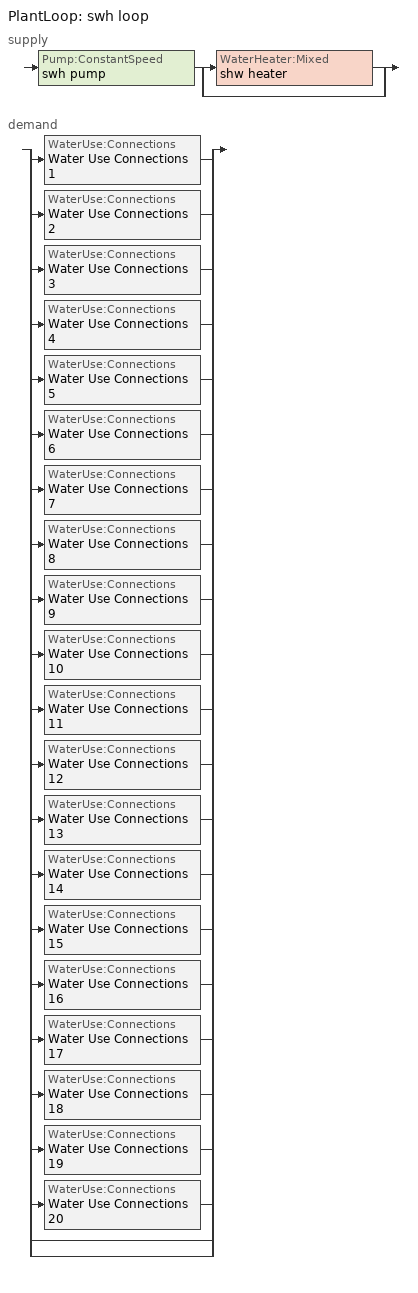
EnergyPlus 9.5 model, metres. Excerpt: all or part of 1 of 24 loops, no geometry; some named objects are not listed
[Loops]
PlantLoop 'swh loop'
 supply: Pump:ConstantSpeed 'swh pump' > split
  | WaterHeater:Mixed 'shw heater'
  | bypass
 demand: split
  | WaterUse:Connections 'Water Use Connections 1'
  | WaterUse:Connections 'Water Use Connections 2'
  | WaterUse:Connections 'Water Use Connections 3'
  | WaterUse:Connections 'Water Use Connections 4'
  | WaterUse:Connections 'Water Use Connections 5'
  | WaterUse:Connections 'Water Use Connections 6'
  | WaterUse:Connections 'Water Use Connections 7'
  | WaterUse:Connections 'Water Use Connections 8'
  | WaterUse:Connections 'Water Use Connections 9'
  | WaterUse:Connections 'Water Use Connections 10'
  | WaterUse:Connections 'Water Use Connections 11'
  | WaterUse:Connections 'Water Use Connections 12'
  | WaterUse:Connections 'Water Use Connections 13'
  | WaterUse:Connections 'Water Use Connections 14'
  | WaterUse:Connections 'Water Use Connections 15'
  | WaterUse:Connections 'Water Use Connections 16'
  | WaterUse:Connections 'Water Use Connections 17'
  | WaterUse:Connections 'Water Use Connections 18'
  | WaterUse:Connections 'Water Use Connections 19'
  | WaterUse:Connections 'Water Use Connections 20'
  | bypass
  | bypass
[SetpointManager:Scheduled]
Setpoint Manager Scheduled 2: Temperature, swh setpoint temp, Node 432
[PlantLoop]
swh loop: Water, , swh loop Operation Schemes, Node 432, 100, 0, Autosize, 0, Autocalculate, Node 431, Node 432, swh loop Supply Branches, swh loop Supply Connector List, Node 434, Node 435, swh loop Demand Branches, swh loop Demand Connector List, Optimal, swh loop high-T off list, SingleSetpoint
[Sizing:Plant]
swh loop: heating, 60, 5, NonCoincident, 1, None
[Pump:ConstantSpeed]
swh pump: Node 431, Node 440, Autosize, 179352, Autosize, 0.85, 0, Intermittent, , , , , , , PowerPerFlowPerPressure, 348701.1, 1.28205, General
[PlantEquipmentOperationSchemes]
swh loop Operation Schemes: PlantEquipmentOperation:HeatingLoad, swh loop Heating Operation Scheme, Always On Discrete
[PlantEquipmentList]
swh loop Heating Equipment List: WaterHeater:Mixed, shw heater
[PlantEquipmentOperation:HeatingLoad]
swh loop Heating Operation Scheme: 0, 1000000000, swh loop Heating Equipment List
[WaterHeater:Mixed]
shw heater: 0.7571, swh setpoint temp, 2, 82.2222, Cycle, 845000, 0, 0, 0, NaturalGas, 0.78, , 20, NaturalGas, 0.8, 0, NaturalGas, 0, SCHEDULE, swh heater ambient temp, , , 6, 1, 6, 1, , , , Node 433, Node 437, 1, , , 1, Autosize, Autosize, 1.5, IndirectHeatPrimarySetpoint, , General
[WaterUse:Connections]
Water Use Connections 1: Node 436, Node 442, , , , , , , , Water Use Equipment 1
Water Use Connections 2: Node 443, Node 444, , , , , , , , Water Use Equipment 2
Water Use Connections 3: Node 445, Node 446, , , , , , , , Water Use Equipment 3
Water Use Connections 4: Node 447, Node 448, , , , , , , , Water Use Equipment 4
Water Use Connections 5: Node 449, Node 450, , , , , , , , Water Use Equipment 5
Water Use Connections 6: Node 451, Node 452, , , , , , , , Water Use Equipment 6
Water Use Connections 7: Node 453, Node 454, , , , , , , , Water Use Equipment 7
Water Use Connections 8: Node 455, Node 456, , , , , , , , Water Use Equipment 8
Water Use Connections 9: Node 457, Node 458, , , , , , , , Water Use Equipment 9
Water Use Connections 10: Node 459, Node 460, , , , , , , , Water Use Equipment 10
Water Use Connections 11: Node 461, Node 462, , , , , , , , Water Use Equipment 11
Water Use Connections 12: Node 463, Node 464, , , , , , , , Water Use Equipment 12
Water Use Connections 13: Node 465, Node 466, , , , , , , , Water Use Equipment 13
Water Use Connections 14: Node 467, Node 468, , , , , , , , Water Use Equipment 14
Water Use Connections 15: Node 469, Node 470, , , , , , , , Water Use Equipment 15
Water Use Connections 16: Node 471, Node 472, , , , , , , , Water Use Equipment 16
Water Use Connections 17: Node 473, Node 474, , , , , , , , Water Use Equipment 17
Water Use Connections 18: Node 475, Node 476, , , , , , , , Water Use Equipment 18
Water Use Connections 19: Node 477, Node 478, , , , , , , , Water Use Equipment 19
Water Use Connections 20: Node 479, Node 480, , , , , , , , Water Use Equipment 20
[WaterUse:Equipment]
Water Use Equipment 1: General, 2.41253e-05, basement water use year, swh target temp 43.3, , , S1 basement core, swh equipment sensible, swh equipment latent
Water Use Equipment 2: General, 2.41253e-05, office water use year, swh target temp 43.3 1, , , S2 office core, swh equipment sensible, swh equipment latent
Water Use Equipment 3: General, 2.41253e-05, office water use year, swh target temp 43.3 2, , , S3 office core, swh equipment sensible, swh equipment latent
Water Use Equipment 4: General, 2.41253e-05, office water use year, swh target temp 43.3 3, , , S4 office core, swh equipment sensible, swh equipment latent
Water Use Equipment 5: General, 2.41253e-05, office water use year, swh target temp 43.3 4, , , S5 office core, swh equipment sensible, swh equipment latent
Water Use Equipment 6: General, 2.41253e-05, office water use year, swh target temp 43.3 5, , , S6 office core, swh equipment sensible, swh equipment latent
Water Use Equipment 7: General, 2.41253e-05, office water use year, swh target temp 43.3 6, , , S7 office core, swh equipment sensible, swh equipment latent
Water Use Equipment 8: General, 2.41253e-05, office water use year, swh target temp 43.3 7, , , S8 office core, swh equipment sensible, swh equipment latent
Water Use Equipment 9: General, 2.41253e-05, office water use year, swh target temp 43.3 8, , , S9 office core, swh equipment sensible, swh equipment latent
Water Use Equipment 10: General, 2.41253e-05, office water use year, swh target temp 43.3 9, , , S10 office core, swh equipment sensible, swh equipment latent
Water Use Equipment 11: General, 2.41253e-05, office water use year, swh target temp 43.3 10, , , S11 office core, swh equipment sensible, swh equipment latent
Water Use Equipment 12: General, 2.41253e-05, office water use year, swh target temp 43.3 11, , , S12 office core, swh equipment sensible, swh equipment latent
Water Use Equipment 13: General, 2.41253e-05, office water use year, swh target temp 43.3 12, , , S13 office core, swh equipment sensible, swh equipment latent
Water Use Equipment 14: General, 2.41253e-05, office water use year, swh target temp 43.3 13, , , S14 office core, swh equipment sensible, swh equipment latent
Water Use Equipment 15: General, 2.41253e-05, office water use year, swh target temp 43.3 14, , , S15 office core, swh equipment sensible, swh equipment latent
Water Use Equipment 16: General, 2.41253e-05, office water use year, swh target temp 43.3 15, , , S16 office core, swh equipment sensible, swh equipment latent
Water Use Equipment 17: General, 2.41253e-05, office water use year, swh target temp 43.3 16, , , S17 office core, swh equipment sensible, swh equipment latent
Water Use Equipment 18: General, 2.41253e-05, office water use year, swh target temp 43.3 17, , , S18 office core, swh equipment sensible, swh equipment latent
Water Use Equipment 19: General, 2.41253e-05, office water use year, swh target temp 43.3 18, , , S19 office core, swh equipment sensible, swh equipment latent
Water Use Equipment 20: General, 2.41253e-05, office water use year, swh target temp 43.3 19, , , S20 office core, swh equipment sensible, swh equipment latent
[AvailabilityManager:HighTemperatureTurnOff]
swh loop high-T off: Node 432, 100
[Schedule:Year]
basement water use year: fractional, basement water use week 0, 1, 1, 12, 31
office water use year: fractional, office water use week 0, 1, 1, 12, 31
[Schedule:Week:Daily]
basement water use week 0: basement water use week 0 Sunday, basement water use week 0 Wednesday, basement water use week 0 Wednesday, basement water use week 0 Wednesday, basement water use week 0 Thursday, basement water use week 0 Friday, basement water use week 0 Saturday, basement water use week 0 Holiday, basement water use week 0 Summer design, basement water use week 0 Winter design, basement water use week 0 Holiday, basement water use week 0 Holiday
office water use week 0: office water use week 0 Sunday, office water use week 0 Wednesday, office water use week 0 Wednesday, office water use week 0 Wednesday, office water use week 0 Thursday, office water use week 0 Friday, office water use week 0 Saturday, office water use week 0 Holiday, office water use week 0 Summer design, office water use week 0 Winter design, office water use week 0 Holiday, office water use week 0 Holiday
[Schedule:Day:Interval]
basement water use week 0 Friday; basement water use week 0 Thursday; basement water use week 0 Wednesday; office water use week 0 Friday; office water use week 0 Thursday; office water use week 0 Wednesday: fractional, No, 01:00, 0.05, 02:00, 0.05, 03:00, 0.05, 04:00, 0.05, 05:00, 0.05, 06:00, 0.08, 07:00, 0.07, 08:00, 0.19, 09:00, 0.35, 10:00, 0.38, 11:00, 0.39, 12:00, 0.47, 13:00, 0.57, 14:00, 0.54, 15:00, 0.34, 16:00, 0.33, 17:00, 0.44, 18:00, 0.26, 19:00, 0.21, 20:00, 0.15, 21:00, 0.17, 22:00, 0.08, 23:00, 0.05, 24:00, 0.05
basement water use week 0 Holiday; basement water use week 0 Sunday; office water use week 0 Holiday; office water use week 0 Sunday: fractional, No, 01:00, 0.04, 02:00, 0.04, 03:00, 0.04, 04:00, 0.04, 05:00, 0.04, 06:00, 0.07, 07:00, 0.04, 08:00, 0.04, 09:00, 0.04, 10:00, 0.04, 11:00, 0.04, 12:00, 0.06, 13:00, 0.06, 14:00, 0.09, 15:00, 0.06, 16:00, 0.04, 17:00, 0.04, 18:00, 0.04, 19:00, 0.04, 20:00, 0.04, 21:00, 0.04, 22:00, 0.07, 23:00, 0.04, 24:00, 0.04
basement water use week 0 Saturday; office water use week 0 Saturday: fractional, No, 01:00, 0.05, 02:00, 0.05, 03:00, 0.05, 04:00, 0.05, 05:00, 0.05, 06:00, 0.08, 07:00, 0.07, 08:00, 0.11, 09:00, 0.15, 10:00, 0.21, 11:00, 0.19, 12:00, 0.23, 13:00, 0.2, 14:00, 0.19, 15:00, 0.15, 16:00, 0.12, 17:00, 0.14, 18:00, 0.07, 19:00, 0.07, 20:00, 0.07, 21:00, 0.07, 22:00, 0.09, 23:00, 0.05, 24:00, 0.05
basement water use week 0 Summer design; office water use week 0 Summer design: fractional, No, 01:00, 1, 02:00, 1, 03:00, 1, 04:00, 1, 05:00, 1, 06:00, 1, 07:00, 1, 08:00, 1, 09:00, 1, 10:00, 1, 11:00, 1, 12:00, 1, 13:00, 1, 14:00, 1, 15:00, 1, 16:00, 1, 17:00, 1, 18:00, 1, 19:00, 1, 20:00, 1, 21:00, 1, 22:00, 1, 23:00, 1, 24:00, 1
basement water use week 0 Winter design; office water use week 0 Winter design: fractional, No, 01:00, 0, 02:00, 0, 03:00, 0, 04:00, 0, 05:00, 0, 06:00, 0, 07:00, 0, 08:00, 0, 09:00, 0, 10:00, 0, 11:00, 0, 12:00, 0, 13:00, 0, 14:00, 0, 15:00, 0, 16:00, 0, 17:00, 0, 18:00, 0, 19:00, 0, 20:00, 0, 21:00, 0, 22:00, 0, 23:00, 0, 24:00, 0
[Schedule:Constant]
Always On Discrete: OnOff, 1
swh equipment latent: fractional, 0.05
swh equipment sensible: fractional, 0.2
swh heater ambient temp: temp_setpoint, 22
swh setpoint temp: shw_temp, 60
swh target temp 43.3; swh target temp 43.3 1; swh target temp 43.3 10; swh target temp 43.3 11; swh target temp 43.3 12; swh target temp 43.3 13; swh target temp 43.3 14; swh target temp 43.3 15; swh target temp 43.3 16; swh target temp 43.3 17; swh target temp 43.3 18; swh target temp 43.3 19; swh target temp 43.3 2; swh target temp 43.3 3; swh target temp 43.3 4; swh target temp 43.3 5; swh target temp 43.3 6; swh target temp 43.3 7; swh target temp 43.3 8; swh target temp 43.3 9: shw_temp, 43.3
